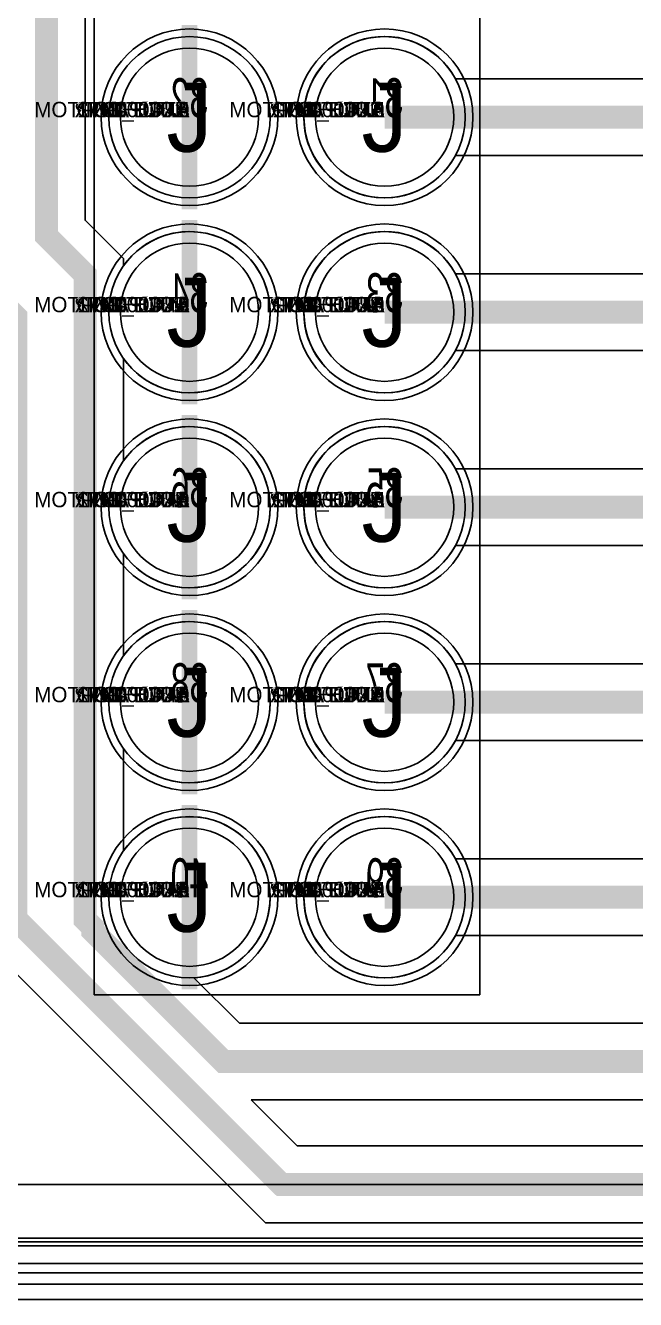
# Model space of a CAD drawing. Extents: x 0 to 323, y 0 to 320.
# Drawn here: x 11.34 to 19.28, y 154.81 to 171.4 of the extents above; entities that cross this region are included whole.
import ezdxf
from ezdxf.enums import TextEntityAlignment as Align

# ---------------------------------------------------------------- set-up
doc = ezdxf.new("R2010")
doc.units = 0
doc.header["$MEASUREMENT"] = 0
doc.layers.get('0').update_dxf_attribs({"linetype": 'CONTINUOUS'})
for name, color, linetype in [('BOARD_GEOMETRY_OUTLINE', 1, 'CONTINUOUS'), ('CDN_FIGURES', 7, 'CONTINUOUS'), ('ETCH_BOTTOM', 7, 'CONTINUOUS'), ('ETCH_GND', 3, 'CONTINUOUS'), ('ETCH_INT1', 4, 'CONTINUOUS'), ('ETCH_INT2', 5, 'CONTINUOUS'), ('ETCH_PWR', 6, 'CONTINUOUS'), ('ETCH_TOP', 2, 'CONTINUOUS'), ('MANUFACTURING_NCLEGEND-1-6', 8, 'CONTINUOUS'), ('PACKAGE_GEOMETRY_ASSEMBLY_TOP', 11, 'CONTINUOUS'), ('PACKAGE_GEOMETRY_PIN_NUMBER', 9, 'CONTINUOUS'), ('PACKAGE_KEEPIN_ALL', 12, 'CONTINUOUS')]:
    doc.layers.add(name, color=color, linetype=linetype)

# ---------------------------------------------------------------- blocks, each defined once
blk = doc.blocks.new('PAD_INFO')
for tag in ['SHAPE_TYPE', 'PAD_HEIGHT', 'PAD_LAYER', 'PAD_TYPE', 'PAD_WIDTH']:
    blk.add_attdef(tag, (0, 0), '', height=0.2)
at = {"flags": 2}
blk.add_attdef('CDN_TYPE', (0, 0), '', height=0.2, dxfattribs=at)
blk = doc.blocks.new('DRILL_INFO')
at = {"flags": 2}
blk.add_attdef('CDN_TYPE', (0, 0), '', height=0.2, dxfattribs=at)
for tag in ['FSHAPE', 'FCHAR', 'DRILL_HEIGHT', 'DIAMETER', 'PLATED', 'DRILL_WIDTH']:
    blk.add_attdef(tag, (0, 0), '', height=0.2)
blk = doc.blocks.new('CR1800X1200TH')
at = {"layer": 'ETCH_BOTTOM'}
blk.add_circle((0, 0), 0.9, dxfattribs=at)
at = {"layer": 'ETCH_GND'}
blk.add_circle((0, 0), 0.9, dxfattribs=at)
at = {"layer": 'ETCH_INT1'}
blk.add_circle((0, 0), 0.9, dxfattribs=at)
at = {"layer": 'ETCH_INT2'}
blk.add_circle((0, 0), 0.9, dxfattribs=at)
at = {"layer": 'ETCH_PWR'}
blk.add_circle((0, 0), 0.9, dxfattribs=at)
at = {"layer": 'ETCH_TOP'}
blk.add_circle((0, 0), 0.9, dxfattribs=at)
ref = blk.add_blockref('PAD_INFO', (0, 0))
ref.add_attrib('PAD_LAYER', 'ETCH_TOP', (0, 0), dxfattribs={"height": 0.2})
ref.add_attrib('SHAPE_TYPE', 'NULL', (0, 0), dxfattribs={"height": 0.2})
ref.add_attrib('PAD_TYPE', 'ANTIPAD', (0, 0), dxfattribs={"height": 0.2})
ref.add_attrib('PAD_WIDTH', '0.000000', (0, 0), dxfattribs={"height": 0.2})
ref.add_attrib('PAD_HEIGHT', '0.000000', (0, 0), dxfattribs={"height": 0.2})
ref = blk.add_blockref('PAD_INFO', (0, 0))
ref.add_attrib('PAD_LAYER', 'ETCH_GND', (0, 0), dxfattribs={"height": 0.2})
ref.add_attrib('SHAPE_TYPE', 'NULL', (0, 0), dxfattribs={"height": 0.2})
ref.add_attrib('PAD_TYPE', 'ANTIPAD', (0, 0), dxfattribs={"height": 0.2})
ref.add_attrib('PAD_WIDTH', '0.000000', (0, 0), dxfattribs={"height": 0.2})
ref.add_attrib('PAD_HEIGHT', '0.000000', (0, 0), dxfattribs={"height": 0.2})
ref = blk.add_blockref('PAD_INFO', (0, 0))
ref.add_attrib('PAD_LAYER', 'ETCH_INT1', (0, 0), dxfattribs={"height": 0.2})
ref.add_attrib('SHAPE_TYPE', 'NULL', (0, 0), dxfattribs={"height": 0.2})
ref.add_attrib('PAD_TYPE', 'ANTIPAD', (0, 0), dxfattribs={"height": 0.2})
ref.add_attrib('PAD_WIDTH', '0.000000', (0, 0), dxfattribs={"height": 0.2})
ref.add_attrib('PAD_HEIGHT', '0.000000', (0, 0), dxfattribs={"height": 0.2})
ref = blk.add_blockref('PAD_INFO', (0, 0))
ref.add_attrib('PAD_LAYER', 'ETCH_INT2', (0, 0), dxfattribs={"height": 0.2})
ref.add_attrib('SHAPE_TYPE', 'NULL', (0, 0), dxfattribs={"height": 0.2})
ref.add_attrib('PAD_TYPE', 'ANTIPAD', (0, 0), dxfattribs={"height": 0.2})
ref.add_attrib('PAD_WIDTH', '0.000000', (0, 0), dxfattribs={"height": 0.2})
ref.add_attrib('PAD_HEIGHT', '0.000000', (0, 0), dxfattribs={"height": 0.2})
ref = blk.add_blockref('PAD_INFO', (0, 0))
ref.add_attrib('PAD_LAYER', 'ETCH_PWR', (0, 0), dxfattribs={"height": 0.2})
ref.add_attrib('SHAPE_TYPE', 'NULL', (0, 0), dxfattribs={"height": 0.2})
ref.add_attrib('PAD_TYPE', 'ANTIPAD', (0, 0), dxfattribs={"height": 0.2})
ref.add_attrib('PAD_WIDTH', '0.000000', (0, 0), dxfattribs={"height": 0.2})
ref.add_attrib('PAD_HEIGHT', '0.000000', (0, 0), dxfattribs={"height": 0.2})
ref = blk.add_blockref('PAD_INFO', (0, 0))
ref.add_attrib('PAD_LAYER', 'ETCH_BOTTOM', (0, 0), dxfattribs={"height": 0.2})
ref.add_attrib('SHAPE_TYPE', 'NULL', (0, 0), dxfattribs={"height": 0.2})
ref.add_attrib('PAD_TYPE', 'ANTIPAD', (0, 0), dxfattribs={"height": 0.2})
ref.add_attrib('PAD_WIDTH', '0.000000', (0, 0), dxfattribs={"height": 0.2})
ref.add_attrib('PAD_HEIGHT', '0.000000', (0, 0), dxfattribs={"height": 0.2})
ref = blk.add_blockref('DRILL_INFO', (0, 0))
ref.add_attrib('DIAMETER', '1.200000', (0, 0), dxfattribs={"height": 0.2})
ref.add_attrib('PLATED', 'PLATED', (0, 0), dxfattribs={"height": 0.2})
ref.add_attrib('FSHAPE', 'CIRCLE', (0, 0), dxfattribs={"height": 0.2})
ref.add_attrib('FCHAR', 'J', (0, 0), dxfattribs={"height": 0.2})
ref.add_attrib('DRILL_WIDTH', '1.800000', (0, 0), dxfattribs={"height": 0.2})
ref.add_attrib('DRILL_HEIGHT', '1.800000', (0, 0), dxfattribs={"height": 0.2})
ref = blk.add_blockref('PAD_INFO', (0, 0))
ref.add_attrib('PAD_LAYER', 'ETCH_TOP', (0, 0), dxfattribs={"height": 0.2})
ref.add_attrib('SHAPE_TYPE', 'NULL', (0, 0), dxfattribs={"height": 0.2})
ref.add_attrib('PAD_TYPE', 'THERMAL', (0, 0), dxfattribs={"height": 0.2})
ref.add_attrib('PAD_WIDTH', '0.000000', (0, 0), dxfattribs={"height": 0.2})
ref.add_attrib('PAD_HEIGHT', '0.000000', (0, 0), dxfattribs={"height": 0.2})
ref = blk.add_blockref('PAD_INFO', (0, 0))
ref.add_attrib('PAD_LAYER', 'ETCH_GND', (0, 0), dxfattribs={"height": 0.2})
ref.add_attrib('SHAPE_TYPE', 'NULL', (0, 0), dxfattribs={"height": 0.2})
ref.add_attrib('PAD_TYPE', 'THERMAL', (0, 0), dxfattribs={"height": 0.2})
ref.add_attrib('PAD_WIDTH', '0.000000', (0, 0), dxfattribs={"height": 0.2})
ref.add_attrib('PAD_HEIGHT', '0.000000', (0, 0), dxfattribs={"height": 0.2})
ref = blk.add_blockref('PAD_INFO', (0, 0))
ref.add_attrib('PAD_LAYER', 'ETCH_INT1', (0, 0), dxfattribs={"height": 0.2})
ref.add_attrib('SHAPE_TYPE', 'NULL', (0, 0), dxfattribs={"height": 0.2})
ref.add_attrib('PAD_TYPE', 'THERMAL', (0, 0), dxfattribs={"height": 0.2})
ref.add_attrib('PAD_WIDTH', '0.000000', (0, 0), dxfattribs={"height": 0.2})
ref.add_attrib('PAD_HEIGHT', '0.000000', (0, 0), dxfattribs={"height": 0.2})
ref = blk.add_blockref('PAD_INFO', (0, 0))
ref.add_attrib('PAD_LAYER', 'ETCH_INT2', (0, 0), dxfattribs={"height": 0.2})
ref.add_attrib('SHAPE_TYPE', 'NULL', (0, 0), dxfattribs={"height": 0.2})
ref.add_attrib('PAD_TYPE', 'THERMAL', (0, 0), dxfattribs={"height": 0.2})
ref.add_attrib('PAD_WIDTH', '0.000000', (0, 0), dxfattribs={"height": 0.2})
ref.add_attrib('PAD_HEIGHT', '0.000000', (0, 0), dxfattribs={"height": 0.2})
ref = blk.add_blockref('PAD_INFO', (0, 0))
ref.add_attrib('PAD_LAYER', 'ETCH_PWR', (0, 0), dxfattribs={"height": 0.2})
ref.add_attrib('SHAPE_TYPE', 'NULL', (0, 0), dxfattribs={"height": 0.2})
ref.add_attrib('PAD_TYPE', 'THERMAL', (0, 0), dxfattribs={"height": 0.2})
ref.add_attrib('PAD_WIDTH', '0.000000', (0, 0), dxfattribs={"height": 0.2})
ref.add_attrib('PAD_HEIGHT', '0.000000', (0, 0), dxfattribs={"height": 0.2})
ref = blk.add_blockref('PAD_INFO', (0, 0))
ref.add_attrib('PAD_LAYER', 'ETCH_BOTTOM', (0, 0), dxfattribs={"height": 0.2})
ref.add_attrib('SHAPE_TYPE', 'NULL', (0, 0), dxfattribs={"height": 0.2})
ref.add_attrib('PAD_TYPE', 'THERMAL', (0, 0), dxfattribs={"height": 0.2})
ref.add_attrib('PAD_WIDTH', '0.000000', (0, 0), dxfattribs={"height": 0.2})
ref.add_attrib('PAD_HEIGHT', '0.000000', (0, 0), dxfattribs={"height": 0.2})
ref = blk.add_blockref('PAD_INFO', (0, 0))
ref.add_attrib('PAD_LAYER', 'ETCH_TOP', (0, 0), dxfattribs={"height": 0.2})
ref.add_attrib('SHAPE_TYPE', 'CIRCLE', (0, 0), dxfattribs={"height": 0.2})
ref.add_attrib('PAD_TYPE', 'REGULAR', (0, 0), dxfattribs={"height": 0.2})
ref.add_attrib('PAD_WIDTH', '1.800000', (0, 0), dxfattribs={"height": 0.2})
ref.add_attrib('PAD_HEIGHT', '1.800000', (0, 0), dxfattribs={"height": 0.2})
ref = blk.add_blockref('PAD_INFO', (0, 0))
ref.add_attrib('PAD_LAYER', 'ETCH_GND', (0, 0), dxfattribs={"height": 0.2})
ref.add_attrib('SHAPE_TYPE', 'CIRCLE', (0, 0), dxfattribs={"height": 0.2})
ref.add_attrib('PAD_TYPE', 'REGULAR', (0, 0), dxfattribs={"height": 0.2})
ref.add_attrib('PAD_WIDTH', '1.800000', (0, 0), dxfattribs={"height": 0.2})
ref.add_attrib('PAD_HEIGHT', '1.800000', (0, 0), dxfattribs={"height": 0.2})
ref = blk.add_blockref('PAD_INFO', (0, 0))
ref.add_attrib('PAD_LAYER', 'ETCH_INT1', (0, 0), dxfattribs={"height": 0.2})
ref.add_attrib('SHAPE_TYPE', 'CIRCLE', (0, 0), dxfattribs={"height": 0.2})
ref.add_attrib('PAD_TYPE', 'REGULAR', (0, 0), dxfattribs={"height": 0.2})
ref.add_attrib('PAD_WIDTH', '1.800000', (0, 0), dxfattribs={"height": 0.2})
ref.add_attrib('PAD_HEIGHT', '1.800000', (0, 0), dxfattribs={"height": 0.2})
ref = blk.add_blockref('PAD_INFO', (0, 0))
ref.add_attrib('PAD_LAYER', 'ETCH_INT2', (0, 0), dxfattribs={"height": 0.2})
ref.add_attrib('SHAPE_TYPE', 'CIRCLE', (0, 0), dxfattribs={"height": 0.2})
ref.add_attrib('PAD_TYPE', 'REGULAR', (0, 0), dxfattribs={"height": 0.2})
ref.add_attrib('PAD_WIDTH', '1.800000', (0, 0), dxfattribs={"height": 0.2})
ref.add_attrib('PAD_HEIGHT', '1.800000', (0, 0), dxfattribs={"height": 0.2})
ref = blk.add_blockref('PAD_INFO', (0, 0))
ref.add_attrib('PAD_LAYER', 'ETCH_PWR', (0, 0), dxfattribs={"height": 0.2})
ref.add_attrib('SHAPE_TYPE', 'CIRCLE', (0, 0), dxfattribs={"height": 0.2})
ref.add_attrib('PAD_TYPE', 'REGULAR', (0, 0), dxfattribs={"height": 0.2})
ref.add_attrib('PAD_WIDTH', '1.800000', (0, 0), dxfattribs={"height": 0.2})
ref.add_attrib('PAD_HEIGHT', '1.800000', (0, 0), dxfattribs={"height": 0.2})
ref = blk.add_blockref('PAD_INFO', (0, 0))
ref.add_attrib('PAD_LAYER', 'ETCH_BOTTOM', (0, 0), dxfattribs={"height": 0.2})
ref.add_attrib('SHAPE_TYPE', 'CIRCLE', (0, 0), dxfattribs={"height": 0.2})
ref.add_attrib('PAD_TYPE', 'REGULAR', (0, 0), dxfattribs={"height": 0.2})
ref.add_attrib('PAD_WIDTH', '1.800000', (0, 0), dxfattribs={"height": 0.2})
ref.add_attrib('PAD_HEIGHT', '1.800000', (0, 0), dxfattribs={"height": 0.2})
for tag in ['CDN_TYPE', 'PIN']:
    blk.add_attdef(tag, (0, 0), '', height=0.2)
at = {"flags": 2}
for tag in ['PSTKNAME', 'BBV']:
    blk.add_attdef(tag, (0, 0), '', height=0.2, dxfattribs=at)
blk = doc.blocks.new('F562')
at = {"layer": 'PACKAGE_GEOMETRY_ASSEMBLY_TOP'}
blk.add_lwpolyline([(-1.24, -49.53), (3.78, -49.53), (3.78, 1.27), (-1.24, 1.27)], close=True, dxfattribs=at)
at = {"layer": 'ETCH_TOP'}
for p in [(0, -48.26), (0, -45.72), (0, -43.18), (0, -40.64), (0, -38.1), (2.54, -48.26), (2.54, -45.72), (2.54, -43.18), (2.54, -40.64), (2.54, -38.1)]:
    blk.add_blockref('CR1800X1200TH', p, dxfattribs=at)
at = {"flags": 2}
for tag in ['SYMBOL_TYPE', 'CDN_TYPE', 'REFDES']:
    blk.add_attdef(tag, (0, 0), '', height=0.2, dxfattribs=at)
blk = doc.blocks.new('FIGURE_CIRCLE')
at = {"layer": 'CDN_FIGURES'}
blk.add_circle((0, 0), 0.5, dxfattribs=at)

msp = doc.modelspace()

# ---------------------------------------------------------------- linework, layer by layer
at = {"layer": 'BOARD_GEOMETRY_OUTLINE'}
msp.add_lwpolyline([(1.513, 154.805), (1.513, 272.805), (191.513, 272.805), (191.513, 154.805)], close=True, dxfattribs=at)
at = {"layer": 'ETCH_BOTTOM'}
msp.add_lwpolyline([(2.453, 155.555), (2.453, 271.875), (190.943, 271.875), (190.943, 155.555), (176.033, 155.555), (176.033, 158.165), (150.373, 158.165), (150.373, 155.555)], close=True, dxfattribs=at)
for points in [[(13.473, 170.205, 0.2, 0.2, 0), (13.473, 171.406, 0.2, 0.2, 0)], [(13.473, 169.005, 0.2, 0.2, 0), (13.473, 170.205, 0.2, 0.2, 0)], [(13.473, 167.665, 0.2, 0.2, 0), (13.473, 168.866, 0.2, 0.2, 0)], [(13.473, 166.465, 0.2, 0.2, 0), (13.473, 167.665, 0.2, 0.2, 0)], [(13.473, 165.125, 0.2, 0.2, 0), (13.473, 166.326, 0.2, 0.2, 0)], [(13.473, 163.925, 0.2, 0.2, 0), (13.473, 165.125, 0.2, 0.2, 0)], [(13.473, 162.585, 0.2, 0.2, 0), (13.473, 163.786, 0.2, 0.2, 0)], [(13.473, 161.385, 0.2, 0.2, 0), (13.473, 162.585, 0.2, 0.2, 0)], [(13.473, 160.045, 0.2, 0.2, 0), (13.473, 161.246, 0.2, 0.2, 0)], [(13.473, 158.845, 0.2, 0.2, 0), (13.473, 160.045, 0.2, 0.2, 0)]]:
    msp.add_lwpolyline(points, format="xyseb", dxfattribs=at)
for points in [[(14.623, 170.205, 1), (12.323, 170.205, 1)], [(17.163, 170.205, 1), (14.863, 170.205, 1)], [(14.623, 167.665, 1), (12.323, 167.665, 1)], [(17.163, 167.665, 1), (14.863, 167.665, 1)], [(14.623, 165.125, 1), (12.323, 165.125, 1)], [(17.163, 165.125, 1), (14.863, 165.125, 1)], [(14.623, 162.585, 1), (12.323, 162.585, 1)], [(17.163, 162.585, 1), (14.863, 162.585, 1)], [(14.623, 160.045, 1), (12.323, 160.045, 1)], [(17.163, 160.045, 1), (14.863, 160.045, 1)]]:
    msp.add_lwpolyline(points, format="xyb", close=True, dxfattribs=at)
at = {"layer": 'ETCH_GND'}
msp.add_lwpolyline([(150.123, 155.155), (2.013, 155.155), (2.013, 272.255), (191.113, 272.255), (191.113, 155.155), (176.083, 155.155), (176.083, 158.385), (150.123, 158.385)], close=True, dxfattribs=at)
for points in [[(17.063, 170.205, 1), (14.963, 170.205, 1)], [(17.063, 167.665, 1), (14.963, 167.665, 1)], [(17.063, 165.125, 1), (14.963, 165.125, 1)], [(17.063, 162.585, 1), (14.963, 162.585, 1)], [(17.063, 160.045, 1), (14.963, 160.045, 1)]]:
    msp.add_lwpolyline(points, format="xyb", close=True, dxfattribs=at)
at = {"layer": 'ETCH_INT1'}
msp.add_lwpolyline([(150.003, 155.505), (2.263, 155.505), (2.263, 272.305), (190.563, 272.305)], dxfattribs=at)
for points in [[(14.523, 170.205, 1), (12.423, 170.205, 1)], [(14.523, 167.665, 1), (12.423, 167.665, 1)], [(14.523, 165.125, 1), (12.423, 165.125, 1)], [(14.523, 162.585, 1), (12.423, 162.585, 1)], [(14.523, 160.045, 1), (12.423, 160.045, 1)]]:
    msp.add_lwpolyline(points, format="xyb", close=True, dxfattribs=at)
for points, format in [([(66.37, 161.155), (53.336, 161.155), (52.836, 161.655), (34.256, 161.655), (33.106, 162.805), (26.806, 162.805), (19.906, 169.705), (16.936, 169.705, -3.946266), (16.936, 170.706), (20.32, 170.706), (27.22, 163.806), (33.52, 163.806), (34.345, 162.98, -9.823898), (34.488, 162.838), (34.67, 162.656), (53.25, 162.656), (53.369, 162.537, -0.915475), (54.29, 162.156), (65.956, 162.156)], "xyb"), ([(16.013, 170.205, 0.3, 0.3, 0), (20.113, 170.205, 0.3, 0.3, 0), (27.013, 163.305, 0.3, 0.3, 0), (33.313, 163.305, 0.3, 0.3, 0), (34.463, 162.155, 0.3, 0.3, 0), (53.043, 162.155, 0.3, 0.3, 0), (53.543, 161.655, 0.3, 0.3, 0), (66.163, 161.655, 0.3, 0.3, 0), (68.613, 164.105, 0.3, 0.3, 0), (71.563, 164.105, 0.3, 0.3, 0), (72.613, 165.155, 0.3, 0.3, 0)], "xyseb"), ([(90.913, 169.405, 0.3, 0.3, 0), (83.068, 161.56, 0.3, 0.3, 0), (82.348, 161.56, 0.3, 0.3, 0), (82.318, 161.53, 0.3, 0.3, 0), (82.238, 161.53, 0.3, 0.3, 0), (81.078, 160.37, 0.3, 0.3, 0), (72.967, 160.37, 0.3, 0.3, 0), (72.957, 160.38, 0.3, 0.3, 0), (72.418, 160.38, 0.3, 0.3, 0), (72.408, 160.37, 0.3, 0.3, 0), (65.367, 160.37, 0.3, 0.3, 0), (65.337, 160.4, 0.3, 0.3, 0), (64.798, 160.4, 0.3, 0.3, 0), (64.768, 160.37, 0.3, 0.3, 0), (64.578, 160.37, 0.3, 0.3, 0), (64.163, 159.955, 0.3, 0.3, 0), (41.513, 159.955, 0.3, 0.3, 0), (40.563, 160.905, 0.3, 0.3, 0), (27.213, 160.905, 0.3, 0.3, 0), (20.453, 167.665, 0.3, 0.3, 0), (16.013, 167.665, 0.3, 0.3, 0)], "xyseb"), ([(40.356, 160.405), (36.001, 160.405, -3.507689), (35.474, 160.405), (34.761, 160.405, -3.083428), (34.174, 160.405), (33.54, 160.405, -2.529287), (32.856, 160.405), (31.01, 160.405, -2.426822), (30.305, 160.405), (28.47, 160.405, -2.426822), (27.765, 160.405), (27.006, 160.405), (20.246, 167.165), (16.936, 167.165, -3.946266), (16.936, 168.166), (20.66, 168.166), (27.42, 161.406), (40.77, 161.406)], "xyb"), ([(132.42, 156.155), (25.406, 156.155), (22.016, 159.545), (16.936, 159.545, -3.946266), (16.936, 160.546), (22.43, 160.546), (25.82, 157.156), (26.055, 157.156), (21.126, 162.085), (16.936, 162.085, -3.946266), (16.936, 163.086), (21.475, 163.086), (19.936, 164.625), (16.936, 164.625, -3.946266), (16.936, 165.626), (20.35, 165.626), (27.02, 158.956), (46.987, 158.956, -0.267782)], "xyb"), ([(16.013, 165.125, 0.3, 0.3, 0), (20.143, 165.125, 0.3, 0.3, 0), (26.813, 158.455, 0.3, 0.3, 0), (108.063, 158.455, 0.3, 0.3, 0), (111.963, 162.355, 0.3, 0.3, 0), (111.963, 165.655, 0.3, 0.3, 0)], "xyseb"), ([(115.263, 163.555, 0.3, 0.3, 0), (109.213, 157.505, 0.3, 0.3, 0), (26.413, 157.505, 0.3, 0.3, 0), (21.333, 162.585, 0.3, 0.3, 0), (16.013, 162.585, 0.3, 0.3, 0)], "xyseb"), ([(138.213, 162.655, 0.3, 0.3, 0), (132.213, 156.655, 0.3, 0.3, 0), (25.613, 156.655, 0.3, 0.3, 0), (22.223, 160.045, 0.3, 0.3, 0), (16.013, 160.045, 0.3, 0.3, 0)], "xyseb")]:
    msp.add_lwpolyline(points, format=format, dxfattribs=at)
at = {"layer": 'ETCH_INT2'}
msp.add_lwpolyline([(149.883, 155.005), (1.963, 155.005), (1.713, 155.255), (1.713, 227.005)], dxfattribs=at)
for points, format in [([(16.013, 200.685, 0.3, 0.3, 0), (16.083, 200.685, 0.3, 0.3, 0), (18.113, 198.655, 0.3, 0.3, 0), (18.113, 197.855, 0.3, 0.3, 0), (17.163, 196.905, 0.3, 0.3, 0), (12.513, 196.905, 0.3, 0.3, 0), (11.613, 196.005, 0.3, 0.3, 0), (11.613, 168.655, 0.3, 0.3, 0), (12.113, 168.155, 0.3, 0.3, 0), (12.113, 159.755, 0.3, 0.3, 0), (12.213, 159.655, 0.3, 0.3, 0), (12.213, 159.608, 0.3, 0.3, 0), (13.915, 157.905, 0.3, 0.3, 0), (173.113, 157.905, 0.3, 0.3, 0), (182.163, 166.955, 0.3, 0.3, 0), (182.163, 174.405, 0.3, 0.3, 0), (181.513, 175.055, 0.3, 0.3, 0), (181.513, 175.066, 0.3, 0.3, 0), (181.503, 175.076, 0.3, 0.3, 0), (181.503, 175.615, 0.3, 0.3, 0), (181.513, 175.625, 0.3, 0.3, 0), (181.513, 176.155, 0.3, 0.3, 0), (179.063, 178.605, 0.3, 0.3, 0), (179.013, 178.605, 0.3, 0.3, 0)], "xyseb"), ([(141.981, 158.406), (14.123, 158.406), (13.531, 158.997, 1.596923), (12.613, 160.648), (12.613, 161.983, 3.169045), (12.613, 163.188), (12.613, 164.523, 3.169045), (12.613, 165.728), (12.613, 167.063, 3.169045), (12.613, 168.268), (12.613, 168.363), (12.113, 168.863), (12.113, 195.798), (12.72, 196.405), (12.792, 196.405, 2.719345), (14.153, 196.405), (15.332, 196.405, 2.719345), (16.693, 196.405), (17.37, 196.405), (18.613, 197.648), (18.613, 198.863), (17.034, 200.441, 3.939894)], "xyb"), ([(12.789, 199.889), (10.313, 197.413), (10.313, 167.798), (10.713, 167.398), (10.713, 162.224, 4.945626), (10.762, 159.505), (14.462, 155.805), (149.883, 155.805)], "xyb"), ([(176.563, 195.655, 0.3, 0.3, 0), (178.263, 193.955, 0.3, 0.3, 0), (180.863, 193.955, 0.3, 0.3, 0), (187.763, 187.055, 0.3, 0.3, 0), (187.763, 169.905, 0.3, 0.3, 0), (175.023, 157.165, 0.3, 0.3, 0), (150.803, 157.165, 0.3, 0.3, 0), (150.183, 156.545, 0.3, 0.3, 0), (150.183, 156.305, 0.3, 0.3, 0), (14.669, 156.305, 0.3, 0.3, 0), (11.213, 159.761, 0.3, 0.3, 0), (11.213, 167.605, 0.3, 0.3, 0), (10.813, 168.005, 0.3, 0.3, 0), (10.813, 197.205, 0.3, 0.3, 0), (13.013, 199.405, 0.3, 0.3, 0), (14.723, 199.405, 0.3, 0.3, 0), (15.983, 198.145, 0.3, 0.3, 0), (16.013, 198.145, 0.3, 0.3, 0)], "xyseb")]:
    msp.add_lwpolyline(points, format=format, dxfattribs=at)
for points in [[(14.523, 170.205, 1), (12.423, 170.205, 1)], [(17.063, 170.205, 1), (14.963, 170.205, 1)], [(17.063, 167.665, 1), (14.963, 167.665, 1)], [(17.063, 165.125, 1), (14.963, 165.125, 1)], [(17.063, 162.585, 1), (14.963, 162.585, 1)], [(17.063, 160.045, 1), (14.963, 160.045, 1)], [(14.876, 156.806), (14.276, 157.405), (149.883, 157.405), (149.883, 156.953), (149.829, 156.899, 0.059669), (149.756, 156.806)]]:
    msp.add_lwpolyline(points, format="xyb", close=True, dxfattribs=at)
at = {"layer": 'ETCH_PWR'}
msp.add_lwpolyline([(150.383, 155.605), (3.213, 155.605), (2.463, 156.355), (2.463, 271.805)], dxfattribs=at)
for points in [[(14.523, 170.205, 1), (12.423, 170.205, 1)], [(17.063, 170.205, 1), (14.963, 170.205, 1)], [(14.523, 167.665, 1), (12.423, 167.665, 1)], [(17.063, 167.665, 1), (14.963, 167.665, 1)], [(14.523, 165.125, 1), (12.423, 165.125, 1)], [(17.063, 165.125, 1), (14.963, 165.125, 1)], [(14.523, 162.585, 1), (12.423, 162.585, 1)], [(17.063, 162.585, 1), (14.963, 162.585, 1)], [(14.523, 160.045, 1), (12.423, 160.045, 1)], [(17.063, 160.045, 1), (14.963, 160.045, 1)]]:
    msp.add_lwpolyline(points, format="xyb", close=True, dxfattribs=at)
at = {"layer": 'ETCH_TOP'}
msp.add_lwpolyline([(1.963, 155.275), (1.963, 272.195), (190.953, 272.195), (190.953, 155.275), (176.083, 155.275), (176.083, 158.445), (150.243, 158.445), (150.243, 155.275)], close=True, dxfattribs=at)
for points in [[(13.473, 170.205, 0.15, 0.15, 0), (13.473, 171.406, 0.15, 0.15, 0)], [(13.473, 169.005, 0.15, 0.15, 0), (13.473, 170.205, 0.15, 0.15, 0)], [(13.473, 167.665, 0.15, 0.15, 0), (13.473, 168.866, 0.15, 0.15, 0)], [(13.473, 166.465, 0.15, 0.15, 0), (13.473, 167.665, 0.15, 0.15, 0)], [(13.473, 165.125, 0.15, 0.15, 0), (13.473, 166.326, 0.15, 0.15, 0)], [(13.473, 163.925, 0.15, 0.15, 0), (13.473, 165.125, 0.15, 0.15, 0)], [(13.473, 162.585, 0.15, 0.15, 0), (13.473, 163.786, 0.15, 0.15, 0)], [(13.473, 161.385, 0.15, 0.15, 0), (13.473, 162.585, 0.15, 0.15, 0)], [(13.473, 160.045, 0.15, 0.15, 0), (13.473, 161.246, 0.15, 0.15, 0)], [(13.473, 158.845, 0.15, 0.15, 0), (13.473, 160.045, 0.15, 0.15, 0)]]:
    msp.add_lwpolyline(points, format="xyseb", dxfattribs=at)
for points in [[(14.623, 170.205, 1), (12.323, 170.205, 1)], [(17.163, 170.205, 1), (14.863, 170.205, 1)], [(14.623, 167.665, 1), (12.323, 167.665, 1)], [(17.163, 167.665, 1), (14.863, 167.665, 1)], [(14.623, 165.125, 1), (12.323, 165.125, 1)], [(17.163, 165.125, 1), (14.863, 165.125, 1)], [(14.623, 162.585, 1), (12.323, 162.585, 1)], [(17.163, 162.585, 1), (14.863, 162.585, 1)], [(14.623, 160.045, 1), (12.323, 160.045, 1)], [(17.163, 160.045, 1), (14.863, 160.045, 1)]]:
    msp.add_lwpolyline(points, format="xyb", close=True, dxfattribs=at)
at = {"layer": 'PACKAGE_KEEPIN_ALL'}
msp.add_lwpolyline([(3.013, 271.805), (3.013, 156.305), (190.513, 156.305), (190.513, 271.805)], close=True, dxfattribs=at)

# ---------------------------------------------------------------- block references
at = {"xscale": -1}
msp.add_blockref('F562', (16.013, 208.305), dxfattribs=at)
at = {"layer": 'MANUFACTURING_NCLEGEND-1-6', "xscale": 1.8, "yscale": 1.8}
for p in [(13.473, 170.205), (16.013, 170.205), (13.473, 167.665), (16.013, 167.665), (13.473, 165.125), (16.013, 165.125), (13.473, 162.585), (16.013, 162.585), (13.473, 160.045), (16.013, 160.045)]:
    msp.add_blockref('FIGURE_CIRCLE', p, dxfattribs=at)

# ---------------------------------------------------------------- texts
at = {"layer": 'MANUFACTURING_NCLEGEND-1-6'}
for p in [(13.473, 170.205), (16.013, 170.205), (13.473, 167.665), (16.013, 167.665), (13.473, 165.125), (16.013, 165.125), (13.473, 162.585), (16.013, 162.585), (13.473, 160.045), (16.013, 160.045)]:
    msp.add_text('J', height=0.9, dxfattribs=at).set_placement(p, align=Align.MIDDLE_CENTER)
at = {"layer": 'PACKAGE_GEOMETRY_PIN_NUMBER', "text_generation_flag": 2, "width": 0.649606}
for s, p in [('32', (13.473, 170.205)), ('31', (16.013, 170.205)), ('34', (13.473, 167.665)), ('33', (16.013, 167.665)), ('36', (13.473, 165.125)), ('35', (16.013, 165.125)), ('38', (13.473, 162.585)), ('37', (16.013, 162.585)), ('40', (13.473, 160.045)), ('39', (16.013, 160.045))]:
    msp.add_text(s, height=0.508, dxfattribs=at).set_placement(p, align=Align.CENTER)

doc.saveas('drawing.dxf')
